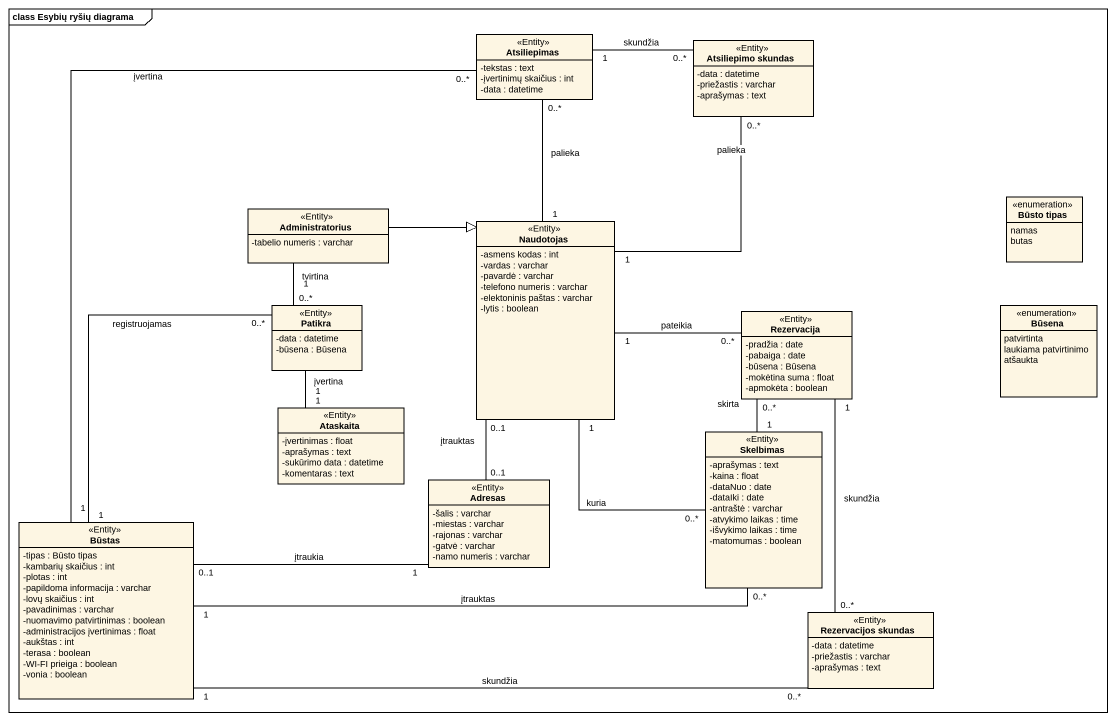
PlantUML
@startuml
mainframe class Esybių ryšių diagrama
hide circle
hide empty members
skinparam classAttributeIconSize 0
class Atsiliepimas <<Entity>> {
  -tekstas : text
  -įvertinimų skaičius : int
  -data : datetime
}
class "Atsiliepimo skundas" as Atsiliepimo_skundas <<Entity>> {
  -data : datetime
  -priežastis : varchar
  -aprašymas : text
}
class Administratorius <<Entity>> {
  -tabelio numeris : varchar
}
class Naudotojas <<Entity>> {
  -asmens kodas : int
  -vardas : varchar
  -pavardė : varchar
  -telefono numeris : varchar
  -elektoninis paštas : varchar
  -lytis : boolean
}
enum "Būsto tipas" as Būsto_tipas {
  namas
  butas
}
class Patikra <<Entity>> {
  -data : datetime
  -būsena : Būsena
}
enum Būsena {
  patvirtinta
  laukiama patvirtinimo
  atšaukta
}
class Rezervacija <<Entity>> {
  -pradžia : date
  -pabaiga : date
  -būsena : Būsena
  -mokėtina suma : float
  -apmokėta : boolean
}
class Ataskaita <<Entity>> {
  -įvertinimas : float
  -aprašymas : text
  -sukūrimo data : datetime
  -komentaras : text
}
class Skelbimas <<Entity>> {
  -aprašymas : text
  -kaina : float
  -dataNuo : date
  -dataIki : date
  -antraštė : varchar
  -atvykimo laikas : time
  -išvykimo laikas : time
  -matomumas : boolean
}
class Adresas <<Entity>> {
  -šalis : varchar
  -miestas : varchar
  -rajonas : varchar
  -gatvė : varchar
  -namo numeris : varchar
}
class Būstas <<Entity>> {
  -tipas : Būsto tipas
  -kambarių skaičius : int
  -plotas : int
  -papildoma informacija : varchar
  -lovų skaičius : int
  -pavadinimas : varchar
  -nuomavimo patvirtinimas : boolean
  -administracijos įvertinimas : float
  -aukštas : int
  -terasa : boolean
  -WI-FI prieiga : boolean
  -vonia : boolean
}
class "Rezervacijos skundas" as Rezervacijos_skundas <<Entity>> {
  -data : datetime
  -priežastis : varchar
  -aprašymas : text
}
Atsiliepimas "1" -right- "0..*" Atsiliepimo_skundas : skundžia
Atsiliepimas "0..*" -- "1" Būstas : įvertina
Administratorius -right-|> Naudotojas
Administratorius "1" -- "0..*" Patikra : tvirtina
Naudotojas "1" -up- "0..*" Atsiliepimas : palieka
Naudotojas "1" -up- "0..*" Atsiliepimo_skundas : palieka
Naudotojas "1" -right- "0..*" Rezervacija : pateikia
Naudotojas "1" -- "0..*" Skelbimas : kuria
Naudotojas "0..1" -- "0..1" Adresas : įtrauktas
Patikra "1" -- "1" Ataskaita : įvertina
Rezervacija "0..*" -- "1" Skelbimas : skirta
Skelbimas "0..*" -left- "1" Būstas : įtrauktas
Būstas "1" -up- "0..*" Patikra : registruojamas
Būstas "0..1" -right- "1" Adresas : įtraukia
Rezervacijos_skundas "0..*" -up- "1" Rezervacija : skundžia
Rezervacijos_skundas "0..*" -left- "1" Būstas : skundžia
@enduml
